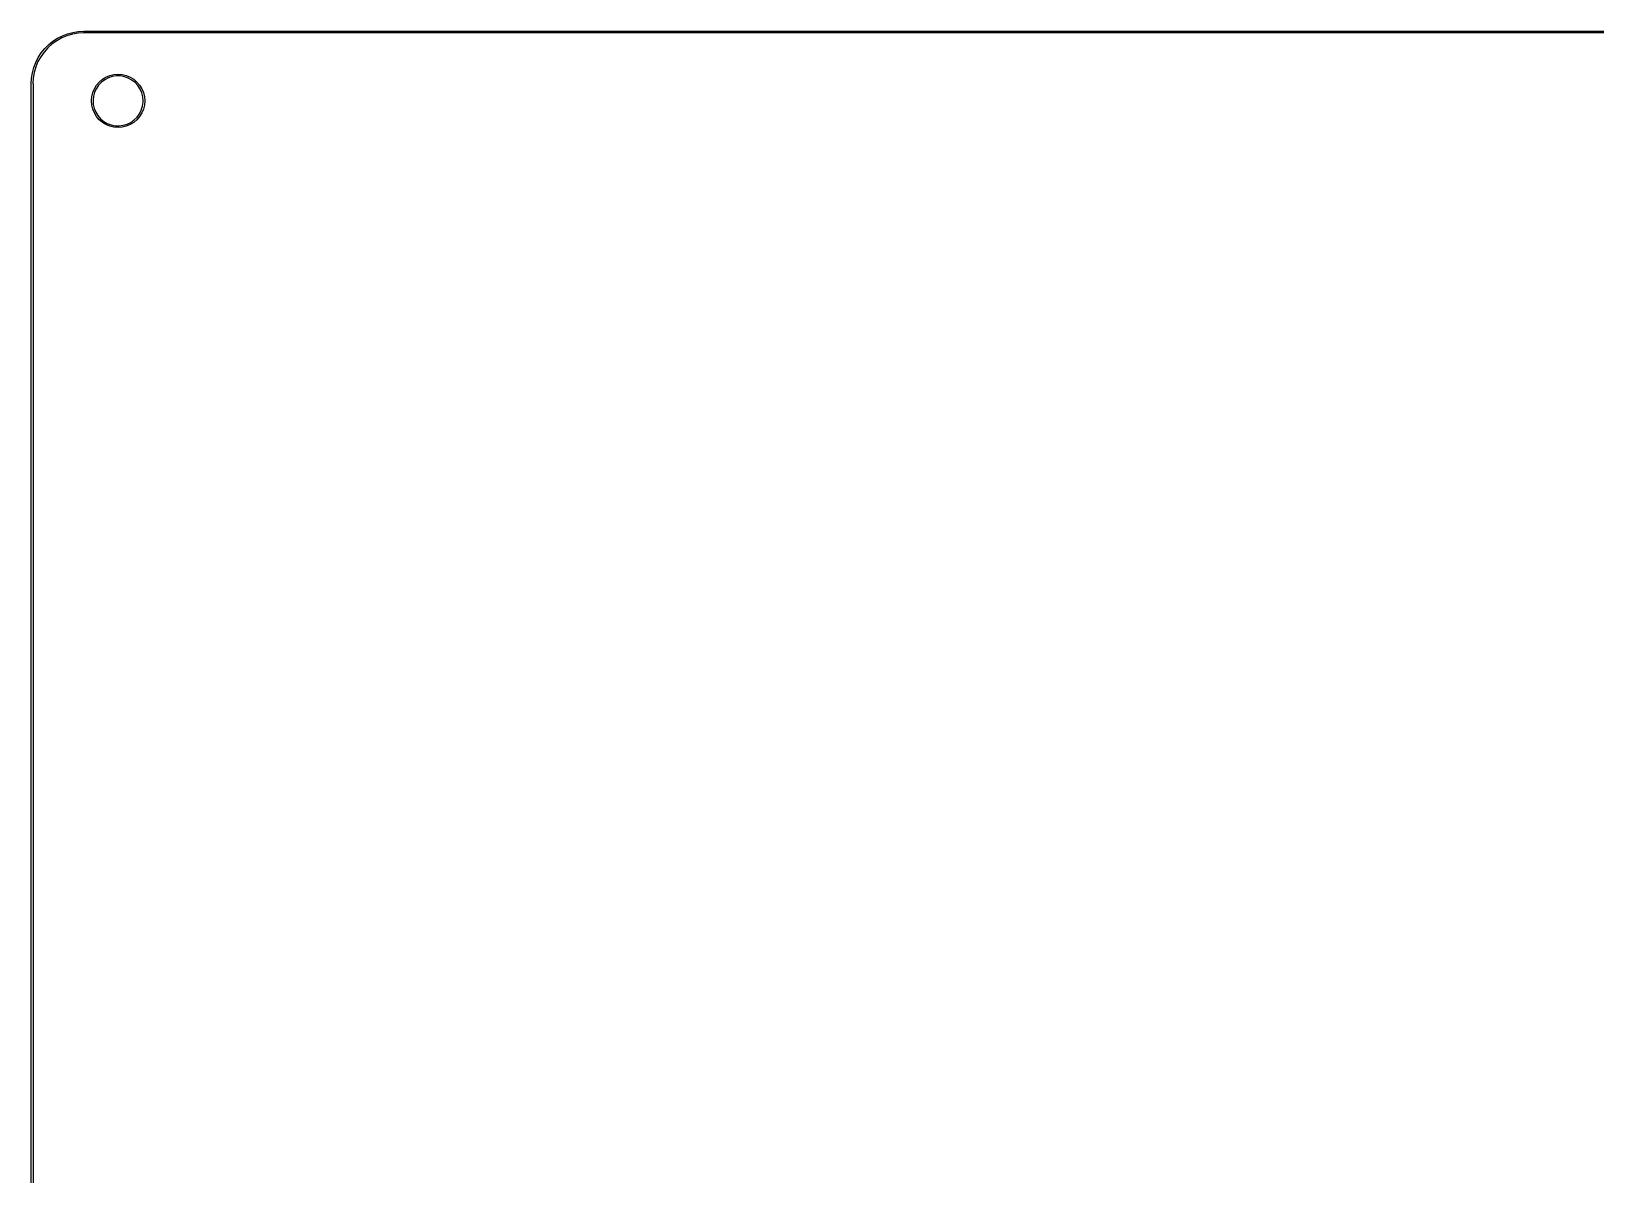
# Model space of a CAD drawing. Extents: x 26 to 390, y -197 to -58.
# Drawn here: x 25.9 to 117, y -124.5 to -58 of the extents above; entities that cross this region are included whole.
import ezdxf

# ---------------------------------------------------------------- set-up
doc = ezdxf.new("R2010")
doc.units = 0
doc.layers.add('BLACK', color=7, linetype='CONTINUOUS')

msp = doc.modelspace()

# ---------------------------------------------------------------- linework, layer by layer
at = {"layer": 'BLACK', "linetype": 'CONTINUOUS'}
for p, q in [((27.475, -58.3586), (27.7595, -58.2137)), ((28.0241, -58.2112), (27.718, -58.338)), ((27.7595, -58.2137), (28.0575, -58.0993)), ((28.3425, -58.1194), (28.0241, -58.2112)), ((28.0575, -58.0993), (28.3659, -58.0166)), ((28.6692, -58.0639), (28.3425, -58.1194)), ((28.3659, -58.0166), (28.6812, -57.9667)), ((28.9901, -58.0459), (28.6692, -58.0639)), ((28.6812, -57.9667), (29, -57.95)), ((29, -58.05), (28.9901, -58.0459)), ((29, -57.95), (387, -57.95)), ((387, -58.05), (29, -58.05)), ((26.69, -59.1578), (26.4982, -59.428)), ((26.5325, -59.2073), (26.7334, -58.9592)), ((26.9107, -58.9107), (26.69, -59.1578)), ((26.7334, -58.9592), (26.9592, -58.7334)), ((27.1578, -58.69), (26.9107, -58.9107)), ((26.9592, -58.7334), (27.2073, -58.5325)), ((27.428, -58.4982), (27.1578, -58.69)), ((27.2073, -58.5325), (27.475, -58.3586)), ((27.718, -58.338), (27.428, -58.4982)), ((26.0166, -60.3659), (26.0993, -60.0575)), ((26.0993, -60.0575), (26.2137, -59.7595)), ((26.2112, -60.0241), (26.1194, -60.3425)), ((26.338, -59.718), (26.2112, -60.0241)), ((26.2137, -59.7595), (26.3586, -59.475)), ((26.4982, -59.428), (26.338, -59.718)), ((26.3586, -59.475), (26.5325, -59.2073)), ((25.95, -61), (25.9667, -60.6812)), ((25.9667, -60.6812), (26.0166, -60.3659)), ((26.0639, -60.6692), (26.0459, -60.9901)), ((26.1194, -60.3425), (26.0639, -60.6692)), ((29.746, -61.0889), (29.904, -60.904)), ((30.034, -60.912), (29.8693, -61.0844)), ((29.904, -60.904), (30.0889, -60.746)), ((30.2247, -60.7688), (30.034, -60.912)), ((30.0889, -60.746), (30.2963, -60.6189)), ((30.4362, -60.6587), (30.2247, -60.7688)), ((30.2963, -60.6189), (30.521, -60.5259)), ((30.6628, -60.5846), (30.4362, -60.6587)), ((30.521, -60.5259), (30.7575, -60.4691)), ((30.8985, -60.5486), (30.6628, -60.5846)), ((30.7575, -60.4691), (31, -60.45)), ((31.1369, -60.5515), (30.8985, -60.5486)), ((31, -60.45), (31.2425, -60.4691)), ((31.3717, -60.5933), (31.1369, -60.5515)), ((31.2425, -60.4691), (31.479, -60.5259)), ((31.5964, -60.6729), (31.3717, -60.5933)), ((31.479, -60.5259), (31.7037, -60.6189)), ((31.8052, -60.7881), (31.5964, -60.6729)), ((31.7037, -60.6189), (31.9111, -60.746)), ((31.9923, -60.9359), (31.8052, -60.7881)), ((31.9111, -60.746), (32.096, -60.904)), ((32.1528, -61.1123), (31.9923, -60.9359)), ((32.096, -60.904), (32.254, -61.0889)), ((25.95, -149), (25.95, -61)), ((26.0459, -60.9901), (26.05, -61)), ((26.05, -61), (26.05, -149)), ((29.4528, -61.9645), (29.4691, -61.7575)), ((29.4691, -61.7575), (29.5259, -61.521)), ((29.5259, -61.521), (29.6189, -61.2963)), ((29.5708, -61.7274), (29.5455, -61.9645)), ((29.6345, -61.4976), (29.5708, -61.7274)), ((29.6189, -61.2963), (29.746, -61.0889)), ((29.7349, -61.2813), (29.6345, -61.4976)), ((29.8693, -61.0844), (29.7349, -61.2813)), ((32.2823, -61.3125), (32.1528, -61.1123)), ((32.254, -61.0889), (32.3811, -61.2963)), ((32.3773, -61.5311), (32.2823, -61.3125)), ((32.4354, -61.7624), (32.3773, -61.5311)), ((32.3811, -61.2963), (32.4741, -61.521)), ((32.455, -62), (32.4354, -61.7624)), ((32.4741, -61.521), (32.5309, -61.7575)), ((32.5309, -61.7575), (32.55, -62)), ((29.45, -62), (29.4528, -61.9645)), ((29.4691, -62.2425), (29.45, -62)), ((29.5259, -62.479), (29.4691, -62.2425)), ((29.6189, -62.7037), (29.5259, -62.479)), ((29.5455, -61.9645), (29.5592, -62.2025)), ((29.5592, -62.2025), (29.6116, -62.4351)), ((29.6116, -62.4351), (29.7013, -62.656)), ((29.746, -62.9111), (29.6189, -62.7037)), ((29.7013, -62.656), (29.8259, -62.8593)), ((32.108, -62.943), (32.2472, -62.7494)), ((32.2472, -62.7494), (32.3528, -62.5356)), ((32.3811, -62.7037), (32.254, -62.9111)), ((32.3528, -62.5356), (32.4221, -62.3075)), ((32.4741, -62.479), (32.3811, -62.7037)), ((32.4221, -62.3075), (32.4532, -62.0711)), ((32.4532, -62.0711), (32.455, -62)), ((32.5309, -62.2425), (32.4741, -62.479)), ((32.55, -62), (32.5309, -62.2425)), ((29.904, -63.096), (29.746, -62.9111)), ((29.8259, -62.8593), (29.982, -63.0395)), ((30.0889, -63.254), (29.904, -63.096)), ((29.982, -63.0395), (30.1655, -63.1918)), ((30.2963, -63.3811), (30.0889, -63.254)), ((30.1655, -63.1918), (30.3713, -63.3121)), ((30.521, -63.4741), (30.2963, -63.3811)), ((30.3713, -63.3121), (30.5941, -63.3972)), ((30.7575, -63.5309), (30.521, -63.4741)), ((30.5941, -63.3972), (30.8277, -63.4447)), ((31, -63.55), (30.7575, -63.5309)), ((30.8277, -63.4447), (31.066, -63.4535)), ((31.2425, -63.5309), (31, -63.55)), ((31.066, -63.4535), (31.3025, -63.4232)), ((31.479, -63.4741), (31.2425, -63.5309)), ((31.3025, -63.4232), (31.5309, -63.3547)), ((31.7037, -63.3811), (31.479, -63.4741)), ((31.5309, -63.3547), (31.745, -63.2498)), ((31.9111, -63.254), (31.7037, -63.3811)), ((31.745, -63.2498), (31.9391, -63.1113)), ((32.096, -63.096), (31.9111, -63.254)), ((31.9391, -63.1113), (32.108, -62.943)), ((32.254, -62.9111), (32.096, -63.096))]:
    msp.add_line(p, q, dxfattribs=at)

doc.saveas('drawing.dxf')
